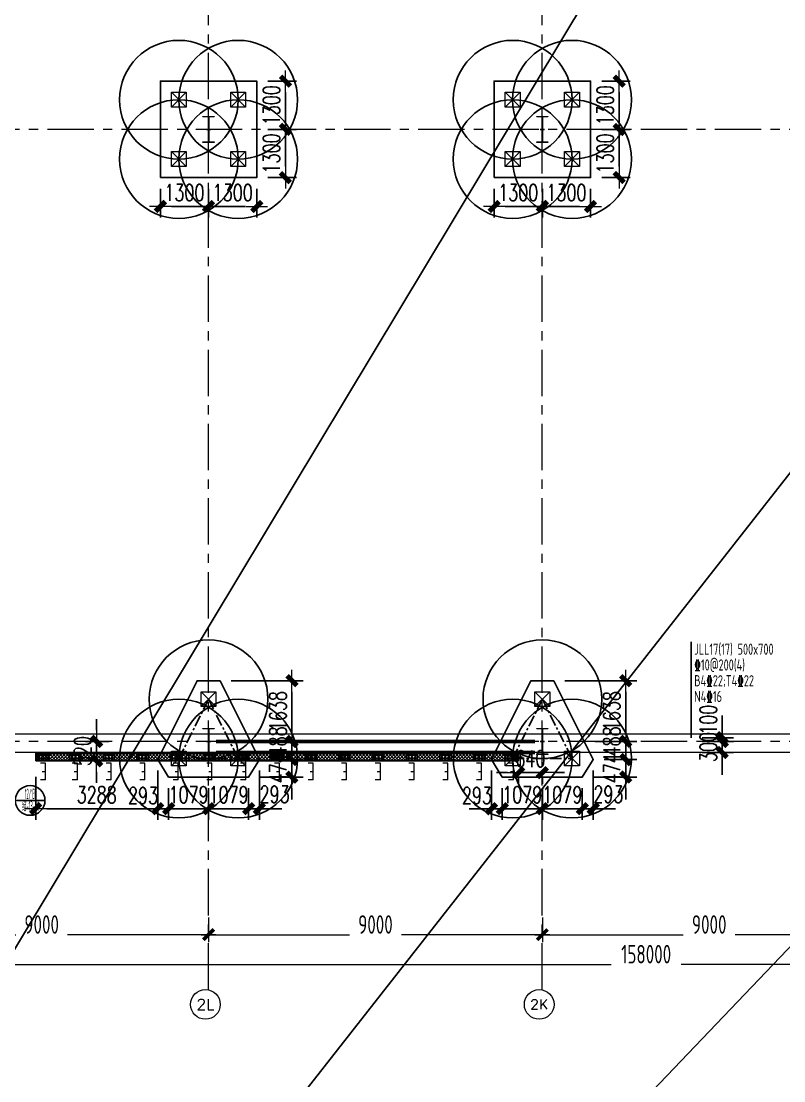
# Model space of a CAD drawing. Extents: x -1201378 to 2367219, y -619313 to 244905.
# Drawn here: x -178811 to -158247, y -73247 to -44682 of the extents above; entities that cross this region are included whole.
import ezdxf
from ezdxf.enums import TextEntityAlignment as Align

# ---------------------------------------------------------------- set-up
doc = ezdxf.new("R2010")
doc.units = 0
doc.header["$LTSCALE"] = 1000
doc.linetypes.add('CENTER', pattern=[2, 1.25, -0.25, 0.25, -0.25])
doc.layers.get('0').update_dxf_attribs({"linetype": 'CONTINUOUS'})
doc.layers.get('Defpoints').update_dxf_attribs({"linetype": 'CONTINUOUS'})
for name, color, linetype in [('2钢材断面', 2, 'CONTINUOUS'), ('30预埋件', 30, 'CONTINUOUS'), ('40钢材投影', 40, 'CONTINUOUS'), ('ALT_CEN-0-30', 1, 'CENTER'), ('S-DOTE1', 140, 'CENTER'), ('S-HATCH1-W', 252, 'CONTINUOUS'), ('S-SKL-H', 151, 'CONTINUOUS'), ('S-SS', 111, 'CONTINUOUS'), ('S-XXX', 241, 'CONTINUOUS'), ('结构轮廓线', 1, 'CONTINUOUS')]:
    doc.layers.add(name, color=color, linetype=linetype)
for name, color, linetype, lineweight in [('S-axis', 111, 'CONTINUOUS', 0), ('S-bkl', 4, 'CONTINUOUS', 0), ('S-col', 2, 'CONTINUOUS', 0), ('S-dim', 81, 'CONTINUOUS', 0), ('S-dote', 5, 'CENTER', 0), ('S-zhuang', 1, 'CONTINUOUS', 0), ('柱间支撑', 6, 'CENTER', 0)]:
    doc.layers.add(name, color=color, linetype=linetype, lineweight=lineweight)
doc.styles.add('_TCH_AXIS', font='COMPLEX', dxfattribs={"bigfont": 'GBCBIG'})
doc.styles.add('DHTEXT-1', font='romans.shx', dxfattribs={"width": 0.7, "bigfont": 'chinese.shx'})
doc.styles.add('HZS', font='hzs.shx', dxfattribs={"width": 0.7, "bigfont": 'hztxt.shx'})
doc.styles.add('SS1', font='tj-romans1.shx', dxfattribs={"width": 0.7, "bigfont": 'tj-hztxt1.shx'})
doc.styles.add('TSSD_Dimension', font='tssdeng.shx', dxfattribs={"width": 0.7, "bigfont": 'hztxt.shx'})
doc.styles.add('样式 1', font='yjkeng.shx', dxfattribs={"width": 0.7, "height": 300, "bigfont": 'yjkchn.shx'})
doc.dimstyles.new('S-150-ARCHI', dxfattribs={"dimscale": 150, "dimtxt": 3, "dimasz": 2, "dimexe": 2, "dimexo": 2, "dimgap": 1, "dimtad": 1, "dimdec": 0, "dimzin": 0, "dimdsep": 46, "dimtxsty": 'SS1', "dimblk1": 'TT', "dimblk2": 'TT', "dimsah": 1, "dimcen": 1, "dimclrd": 256, "dimclre": 256, "dimclrt": 256, "dimadec": 0, "dimazin": 0, "dimtfac": 1, "dimtdec": 0, "dimtix": 1, "dimtmove": 2, "dimatfit": 0, "dimldrblk": 'TT', "dimfxl": 2, "dimtolj": 1, "dimtzin": 0, "dimarcsym": 0})
doc.dimstyles.new('TSSD_200_200', dxfattribs={"dimtxt": 500, "dimasz": 200, "dimexe": 200, "dimexo": 500, "dimgap": 200, "dimtad": 1, "dimdec": 0, "dimzin": 0, "dimdsep": 46, "dimtxsty": 'TSSD_Dimension', "dimblk": 'ARCHTICK', "dimcen": 0, "dimdle": 200, "dimclrt": 7, "dimadec": 0, "dimazin": 0, "dimtfac": 1, "dimtdec": 0, "dimtix": 1, "dimtmove": 2, "dimatfit": 3, "dimfxl": 1, "dimtolj": 1, "dimtzin": 0, "dimarcsym": 0})

# ---------------------------------------------------------------- blocks, each defined once
blk = doc.blocks.new('_ArchTick')
at = {"color": 0, "linetype": 'ByBlock', "const_width": 0.5}
blk.add_lwpolyline([(-0.71, -0.71), (0.71, 0.71)], dxfattribs=at)
blk = doc.blocks.new('*D73')
at = {"layer": 'Defpoints', "color": 0, "transparency": 16777216}
for p in [(-182758, -268348), (-173758, -268348), (-173758, -269308)]:
    blk.add_point(p, dxfattribs=at)
at = {"layer": 'S-axis', "color": 0, "lineweight": -2, "transparency": 16777216}
for p, q in [((-182758, -268848), (-182758, -269508)), ((-173758, -268848), (-173758, -269508)), ((-182958, -269308), (-178957, -269308)), ((-173558, -269308), (-177560, -269308))]:
    blk.add_line(p, q, dxfattribs=at)
at = {"layer": 'S-axis', "color": 0, "lineweight": -2, "transparency": 16777216, "xscale": 200, "yscale": 200, "zscale": 200, "rotation": 180}
blk.add_blockref('_ArchTick', (-182758, -269308), dxfattribs=at)
at = {"layer": 'S-axis', "color": 0, "lineweight": -2, "transparency": 16777216, "xscale": 200, "yscale": 200, "zscale": 200}
blk.add_blockref('_ArchTick', (-173758, -269308), dxfattribs=at)
at = {"layer": 'S-axis', "color": 7, "transparency": 16777216, "insert": (-178258, -269033), "char_height": 500, "attachment_point": 5, "style": 'TSSD_Dimension'}
blk.add_mtext('\\A1;9000', dxfattribs=at)
blk = doc.blocks.new('*D74')
at = {"layer": 'Defpoints', "color": 0, "transparency": 16777216}
for p in [(-173758, -268348), (-164758, -268348), (-164758, -269308)]:
    blk.add_point(p, dxfattribs=at)
at = {"layer": 'S-axis', "color": 0, "lineweight": -2, "transparency": 16777216}
for p, q in [((-173758, -268848), (-173758, -269508)), ((-164758, -268848), (-164758, -269508)), ((-173958, -269308), (-169957, -269308)), ((-164558, -269308), (-168560, -269308))]:
    blk.add_line(p, q, dxfattribs=at)
at = {"layer": 'S-axis', "color": 0, "lineweight": -2, "transparency": 16777216, "xscale": 200, "yscale": 200, "zscale": 200, "rotation": 180}
blk.add_blockref('_ArchTick', (-173758, -269308), dxfattribs=at)
at = {"layer": 'S-axis', "color": 0, "lineweight": -2, "transparency": 16777216, "xscale": 200, "yscale": 200, "zscale": 200}
blk.add_blockref('_ArchTick', (-164758, -269308), dxfattribs=at)
at = {"layer": 'S-axis', "color": 7, "transparency": 16777216, "insert": (-169258, -269033), "char_height": 500, "attachment_point": 5, "style": 'TSSD_Dimension'}
blk.add_mtext('\\A1;9000', dxfattribs=at)
blk = doc.blocks.new('*D75')
at = {"layer": 'Defpoints', "color": 0, "transparency": 16777216}
for p in [(-164758, -268348), (-155758, -268348), (-155758, -269308)]:
    blk.add_point(p, dxfattribs=at)
at = {"layer": 'S-axis', "color": 0, "lineweight": -2, "transparency": 16777216}
for p, q in [((-164758, -268848), (-164758, -269508)), ((-155758, -268848), (-155758, -269508)), ((-164958, -269308), (-160957, -269308)), ((-155558, -269308), (-159560, -269308))]:
    blk.add_line(p, q, dxfattribs=at)
at = {"layer": 'S-axis', "color": 0, "lineweight": -2, "transparency": 16777216, "xscale": 200, "yscale": 200, "zscale": 200, "rotation": 180}
blk.add_blockref('_ArchTick', (-164758, -269308), dxfattribs=at)
at = {"layer": 'S-axis', "color": 0, "lineweight": -2, "transparency": 16777216, "xscale": 200, "yscale": 200, "zscale": 200}
blk.add_blockref('_ArchTick', (-155758, -269308), dxfattribs=at)
at = {"layer": 'S-axis', "color": 7, "transparency": 16777216, "insert": (-160258, -269033), "char_height": 500, "attachment_point": 5, "style": 'TSSD_Dimension'}
blk.add_mtext('\\A1;9000', dxfattribs=at)
blk = doc.blocks.new('*D92')
at = {"layer": 'Defpoints', "color": 0, "transparency": 16777216}
for p in [(-240958, -268448), (-82958, -268448), (-82958, -270108)]:
    blk.add_point(p, dxfattribs=at)
at = {"layer": 'S-axis', "color": 0, "lineweight": -2, "transparency": 16777216}
for p, q in [((-240958, -268948), (-240958, -270308)), ((-82958, -268948), (-82958, -270308)), ((-241158, -270108), (-162899, -270108)), ((-82758, -270108), (-161018, -270108))]:
    blk.add_line(p, q, dxfattribs=at)
at = {"layer": 'S-axis', "color": 0, "lineweight": -2, "transparency": 16777216, "xscale": 200, "yscale": 200, "zscale": 200, "rotation": 180}
blk.add_blockref('_ArchTick', (-240958, -270108), dxfattribs=at)
at = {"layer": 'S-axis', "color": 0, "lineweight": -2, "transparency": 16777216, "xscale": 200, "yscale": 200, "zscale": 200}
blk.add_blockref('_ArchTick', (-82958, -270108), dxfattribs=at)
at = {"layer": 'S-axis', "color": 7, "transparency": 16777216, "insert": (-161958, -269833), "char_height": 500, "attachment_point": 5, "style": 'TSSD_Dimension'}
blk.add_mtext('\\A1;158000', dxfattribs=at)
blk = doc.blocks.new('nt66')
at = {"layer": 'S-col'}
blk.add_lwpolyline([(-195790, 766820), (-195490, 766820), (-195490, 766808), (-195636, 766808), (-195636, 766132), (-195490, 766132), (-195490, 766120), (-195790, 766120), (-195790, 766132), (-195644, 766132), (-195644, 766808), (-195790, 766808)], close=True, dxfattribs=at)
blk = doc.blocks.new('33333')
for p in [(-23214, -109900), (-14214, -109900), (-23214, -126400), (-14214, -126400)]:
    blk.add_blockref('nt66', p)
blk = doc.blocks.new('S-ZHUANG-400')
at = {"layer": 'S-zhuang'}
for p, q in [((200, -200), (-200, 200)), ((-200, -200), (200, 200))]:
    blk.add_line(p, q, dxfattribs=at)
blk.add_lwpolyline([(-200, 200), (200, 200), (200, -200), (-200, -200)], close=True, dxfattribs=at)
blk = doc.blocks.new('CT4')
at = {"layer": 'Defpoints'}
for centre in [(-100831, -168442), (-99231, -168442), (-100831, -170042), (-99231, -170042)]:
    blk.add_circle(centre, 1600, dxfattribs=at)
at = {"layer": 'S-DOTE1', "ltscale": 0.25}
for p, q in [((-99971, -169242), (-100091, -169242)), ((-100031, -169182), (-100031, -169302))]:
    blk.add_line(p, q, dxfattribs=at)
at = {"layer": 'S-HATCH1-W'}
blk.add_lwpolyline([(-101331, -170542), (-101331, -167942), (-98731, -167942), (-98731, -170542)], close=True, dxfattribs=at)
at = {"layer": 'S-zhuang', "rotation": 90.00000000000001}
for p in [(-100831, -168442), (-99231, -168442), (-100831, -170042), (-99231, -170042)]:
    blk.add_blockref('S-ZHUANG-400', p, dxfattribs=at)
blk = doc.blocks.new('CT3')
at = {"layer": 'Defpoints'}
for centre in [(-101758, -256416), (-102558, -258016), (-100958, -258016)]:
    blk.add_circle(centre, 1600, dxfattribs=at)
at = {"layer": 'S-DOTE1', "ltscale": 0.25}
for p, q in [((-101698, -257554), (-101818, -257554)), ((-101758, -257494), (-101758, -257614))]:
    blk.add_line(p, q, dxfattribs=at)
at = {"layer": 'S-DOTE1', "linetype": 'CENTER', "ltscale": 0.25}
blk.add_lwpolyline([(-100958, -258016), (-101758, -256416), (-102558, -258016)], close=True, dxfattribs=at)
at = {"layer": 'S-HATCH1-W'}
blk.add_lwpolyline([(-101449, -255916), (-102067, -255916), (-103130, -258042), (-102837, -258516), (-100680, -258516), (-100387, -258042)], close=True, dxfattribs=at)
at = {"layer": 'S-zhuang', "rotation": 90.00000000000001}
for p in [(-101758, -256416), (-102558, -258016), (-100958, -258016)]:
    blk.add_blockref('S-ZHUANG-400', p, dxfattribs=at)
blk = doc.blocks.new('TT')
blk.add_line((-0.969, 0), (0.969, 0))
at = {"const_width": 0.45}
blk.add_lwpolyline([(-0.442, -0.442), (0.442, 0.442)], dxfattribs=at)
blk = doc.blocks.new('*D1984')
at = {"layer": 'Defpoints', "color": 0, "transparency": 16777216}
for p in [(-175130, -64586), (-174837, -65060), (-174837, -65911)]:
    blk.add_point(p, dxfattribs=at)
at = {"layer": 'S-dim', "lineweight": -2, "transparency": 16777216}
for p, q in [((-175130, -64886), (-175130, -66211)), ((-174837, -65360), (-174837, -66211)), ((-175430, -65911), (-175730, -65911)), ((-175130, -65911), (-174837, -65911)), ((-174537, -65911), (-174237, -65911))]:
    blk.add_line(p, q, dxfattribs=at)
at = {"layer": 'S-dim', "lineweight": -2, "transparency": 16777216, "xscale": 300, "yscale": 300, "zscale": 300}
blk.add_blockref('TT', (-175130, -65911), dxfattribs=at)
at = {"layer": 'S-dim', "lineweight": -2, "transparency": 16777216, "xscale": 300, "yscale": 300, "zscale": 300, "rotation": 180}
blk.add_blockref('TT', (-174837, -65911), dxfattribs=at)
at = {"layer": 'S-dim', "transparency": 16777216, "insert": (-175522, -65558), "char_height": 450, "attachment_point": 5, "style": 'SS1'}
blk.add_mtext('\\A1;293', dxfattribs=at)
blk = doc.blocks.new('*D1985')
at = {"layer": 'Defpoints', "color": 0, "transparency": 16777216}
for p in [(-174837, -65060), (-173758, -65060), (-173758, -65911)]:
    blk.add_point(p, dxfattribs=at)
at = {"layer": 'S-dim', "lineweight": -2, "transparency": 16777216}
for p, q in [((-174837, -65360), (-174837, -66211)), ((-173758, -65360), (-173758, -66211)), ((-175137, -65911), (-175437, -65911)), ((-174837, -65911), (-173758, -65911)), ((-173458, -65911), (-173158, -65911))]:
    blk.add_line(p, q, dxfattribs=at)
at = {"layer": 'S-dim', "lineweight": -2, "transparency": 16777216, "xscale": 300, "yscale": 300, "zscale": 300}
blk.add_blockref('TT', (-174837, -65911), dxfattribs=at)
at = {"layer": 'S-dim', "lineweight": -2, "transparency": 16777216, "xscale": 300, "yscale": 300, "zscale": 300, "rotation": 180}
blk.add_blockref('TT', (-173758, -65911), dxfattribs=at)
at = {"layer": 'S-dim', "transparency": 16777216, "insert": (-174298, -65536), "char_height": 450, "attachment_point": 5, "style": 'SS1'}
blk.add_mtext('\\A1;1079', dxfattribs=at)
blk = doc.blocks.new('*D1986')
at = {"layer": 'Defpoints', "color": 0, "transparency": 16777216}
for p in [(-173758, -65060), (-172680, -65060), (-172680, -65911)]:
    blk.add_point(p, dxfattribs=at)
at = {"layer": 'S-dim', "lineweight": -2, "transparency": 16777216}
for p, q in [((-173758, -65360), (-173758, -66211)), ((-172680, -65360), (-172680, -66211)), ((-174058, -65911), (-174358, -65911)), ((-173758, -65911), (-172680, -65911)), ((-172380, -65911), (-172080, -65911))]:
    blk.add_line(p, q, dxfattribs=at)
at = {"layer": 'S-dim', "lineweight": -2, "transparency": 16777216, "xscale": 300, "yscale": 300, "zscale": 300}
blk.add_blockref('TT', (-173758, -65911), dxfattribs=at)
at = {"layer": 'S-dim', "lineweight": -2, "transparency": 16777216, "xscale": 300, "yscale": 300, "zscale": 300, "rotation": 180}
blk.add_blockref('TT', (-172680, -65911), dxfattribs=at)
at = {"layer": 'S-dim', "transparency": 16777216, "insert": (-173219, -65536), "char_height": 450, "attachment_point": 5, "style": 'SS1'}
blk.add_mtext('\\A1;1079', dxfattribs=at)
blk = doc.blocks.new('*D1987')
at = {"layer": 'Defpoints', "color": 0, "transparency": 16777216}
for p in [(-172387, -64586), (-172680, -65060), (-172387, -65911)]:
    blk.add_point(p, dxfattribs=at)
at = {"layer": 'S-dim', "lineweight": -2, "transparency": 16777216}
for p, q in [((-172387, -64886), (-172387, -66211)), ((-172680, -65360), (-172680, -66211)), ((-172980, -65911), (-173280, -65911)), ((-172680, -65911), (-172387, -65911)), ((-172087, -65911), (-171787, -65911))]:
    blk.add_line(p, q, dxfattribs=at)
at = {"layer": 'S-dim', "lineweight": -2, "transparency": 16777216, "xscale": 300, "yscale": 300, "zscale": 300}
blk.add_blockref('TT', (-172680, -65911), dxfattribs=at)
at = {"layer": 'S-dim', "lineweight": -2, "transparency": 16777216, "xscale": 300, "yscale": 300, "zscale": 300, "rotation": 180}
blk.add_blockref('TT', (-172387, -65911), dxfattribs=at)
at = {"layer": 'S-dim', "transparency": 16777216, "insert": (-171976, -65524), "char_height": 450, "attachment_point": 5, "style": 'SS1'}
blk.add_mtext('\\A1;293', dxfattribs=at)
blk = doc.blocks.new('*D1988')
at = {"layer": 'Defpoints', "color": 0, "transparency": 16777216}
for p in [(-172387, -64586), (-171511, -64586), (-172680, -65060)]:
    blk.add_point(p, dxfattribs=at)
at = {"layer": 'S-dim', "lineweight": -2, "transparency": 16777216}
for p, q in [((-171511, -64286), (-171511, -63986)), ((-172087, -64586), (-171211, -64586)), ((-171511, -65060), (-171511, -64586)), ((-172380, -65060), (-171211, -65060)), ((-171511, -65360), (-171511, -65660))]:
    blk.add_line(p, q, dxfattribs=at)
at = {"layer": 'S-dim', "lineweight": -2, "transparency": 16777216, "xscale": 300, "yscale": 300, "zscale": 300}
for p, rotation in [((-171511, -64586), 270), ((-171511, -65060), 90)]:
    blk.add_blockref('TT', p, dxfattribs=dict(at, rotation=rotation))
at = {"layer": 'S-dim', "transparency": 16777216, "insert": (-171886, -64823), "char_height": 450, "attachment_point": 5, "rotation": 90, "style": 'SS1'}
blk.add_mtext('\\A1;474', dxfattribs=at)
blk = doc.blocks.new('*D1989')
at = {"layer": 'Defpoints', "color": 0, "transparency": 16777216}
for p in [(-172630, -64098), (-171511, -64098), (-172387, -64586)]:
    blk.add_point(p, dxfattribs=at)
at = {"layer": 'S-dim', "lineweight": -2, "transparency": 16777216}
for p, q in [((-171511, -63798), (-171511, -63498)), ((-172330, -64098), (-171211, -64098)), ((-171511, -64586), (-171511, -64098)), ((-172087, -64586), (-171211, -64586)), ((-171511, -64886), (-171511, -65186))]:
    blk.add_line(p, q, dxfattribs=at)
at = {"layer": 'S-dim', "lineweight": -2, "transparency": 16777216, "xscale": 300, "yscale": 300, "zscale": 300}
for p, rotation in [((-171511, -64098), 270), ((-171511, -64586), 90)]:
    blk.add_blockref('TT', p, dxfattribs=dict(at, rotation=rotation))
at = {"layer": 'S-dim', "transparency": 16777216, "insert": (-171886, -64098), "char_height": 450, "attachment_point": 5, "rotation": 90, "style": 'SS1'}
blk.add_mtext('\\A1;488', dxfattribs=at)
blk = doc.blocks.new('*D1990')
at = {"layer": 'Defpoints', "color": 0, "transparency": 16777216}
for p in [(-173449, -62460), (-171511, -62460), (-172630, -64098)]:
    blk.add_point(p, dxfattribs=at)
at = {"layer": 'S-dim', "lineweight": -2, "transparency": 16777216}
for p, q in [((-173149, -62460), (-171211, -62460)), ((-171511, -63798), (-171511, -62760)), ((-172330, -64098), (-171211, -64098))]:
    blk.add_line(p, q, dxfattribs=at)
at = {"layer": 'S-dim', "lineweight": -2, "transparency": 16777216, "xscale": 300, "yscale": 300, "zscale": 300}
for p, rotation in [((-171511, -62460), 90), ((-171511, -64098), 270)]:
    blk.add_blockref('TT', p, dxfattribs=dict(at, rotation=rotation))
at = {"layer": 'S-dim', "transparency": 16777216, "insert": (-171886, -63279), "char_height": 450, "attachment_point": 5, "rotation": 90, "style": 'SS1'}
blk.add_mtext('\\A1;1638', dxfattribs=at)
blk = doc.blocks.new('*D1991')
at = {"layer": 'Defpoints', "color": 0, "transparency": 16777216}
for p in [(-166130, -64586), (-165837, -65060), (-165837, -65911)]:
    blk.add_point(p, dxfattribs=at)
at = {"layer": 'S-dim', "lineweight": -2, "transparency": 16777216}
for p, q in [((-166130, -64886), (-166130, -66211)), ((-165837, -65360), (-165837, -66211)), ((-166430, -65911), (-166730, -65911)), ((-166130, -65911), (-165837, -65911)), ((-165537, -65911), (-165237, -65911))]:
    blk.add_line(p, q, dxfattribs=at)
at = {"layer": 'S-dim', "lineweight": -2, "transparency": 16777216, "xscale": 300, "yscale": 300, "zscale": 300}
blk.add_blockref('TT', (-166130, -65911), dxfattribs=at)
at = {"layer": 'S-dim', "lineweight": -2, "transparency": 16777216, "xscale": 300, "yscale": 300, "zscale": 300, "rotation": 180}
blk.add_blockref('TT', (-165837, -65911), dxfattribs=at)
at = {"layer": 'S-dim', "transparency": 16777216, "insert": (-166522, -65558), "char_height": 450, "attachment_point": 5, "style": 'SS1'}
blk.add_mtext('\\A1;293', dxfattribs=at)
blk = doc.blocks.new('*D1992')
at = {"layer": 'Defpoints', "color": 0, "transparency": 16777216}
for p in [(-165837, -65060), (-164758, -65060), (-164758, -65911)]:
    blk.add_point(p, dxfattribs=at)
at = {"layer": 'S-dim', "lineweight": -2, "transparency": 16777216}
for p, q in [((-165837, -65360), (-165837, -66211)), ((-164758, -65360), (-164758, -66211)), ((-166137, -65911), (-166437, -65911)), ((-165837, -65911), (-164758, -65911)), ((-164458, -65911), (-164158, -65911))]:
    blk.add_line(p, q, dxfattribs=at)
at = {"layer": 'S-dim', "lineweight": -2, "transparency": 16777216, "xscale": 300, "yscale": 300, "zscale": 300}
blk.add_blockref('TT', (-165837, -65911), dxfattribs=at)
at = {"layer": 'S-dim', "lineweight": -2, "transparency": 16777216, "xscale": 300, "yscale": 300, "zscale": 300, "rotation": 180}
blk.add_blockref('TT', (-164758, -65911), dxfattribs=at)
at = {"layer": 'S-dim', "transparency": 16777216, "insert": (-165298, -65536), "char_height": 450, "attachment_point": 5, "style": 'SS1'}
blk.add_mtext('\\A1;1079', dxfattribs=at)
blk = doc.blocks.new('*D1993')
at = {"layer": 'Defpoints', "color": 0, "transparency": 16777216}
for p in [(-164758, -65060), (-163680, -65060), (-163680, -65911)]:
    blk.add_point(p, dxfattribs=at)
at = {"layer": 'S-dim', "lineweight": -2, "transparency": 16777216}
for p, q in [((-164758, -65360), (-164758, -66211)), ((-163680, -65360), (-163680, -66211)), ((-165058, -65911), (-165358, -65911)), ((-164758, -65911), (-163680, -65911)), ((-163380, -65911), (-163080, -65911))]:
    blk.add_line(p, q, dxfattribs=at)
at = {"layer": 'S-dim', "lineweight": -2, "transparency": 16777216, "xscale": 300, "yscale": 300, "zscale": 300}
blk.add_blockref('TT', (-164758, -65911), dxfattribs=at)
at = {"layer": 'S-dim', "lineweight": -2, "transparency": 16777216, "xscale": 300, "yscale": 300, "zscale": 300, "rotation": 180}
blk.add_blockref('TT', (-163680, -65911), dxfattribs=at)
at = {"layer": 'S-dim', "transparency": 16777216, "insert": (-164219, -65536), "char_height": 450, "attachment_point": 5, "style": 'SS1'}
blk.add_mtext('\\A1;1079', dxfattribs=at)
blk = doc.blocks.new('*D1994')
at = {"layer": 'Defpoints', "color": 0, "transparency": 16777216}
for p in [(-163387, -64586), (-163680, -65060), (-163387, -65911)]:
    blk.add_point(p, dxfattribs=at)
at = {"layer": 'S-dim', "lineweight": -2, "transparency": 16777216}
for p, q in [((-163387, -64886), (-163387, -66211)), ((-163680, -65360), (-163680, -66211)), ((-163980, -65911), (-164280, -65911)), ((-163680, -65911), (-163387, -65911)), ((-163087, -65911), (-162787, -65911))]:
    blk.add_line(p, q, dxfattribs=at)
at = {"layer": 'S-dim', "lineweight": -2, "transparency": 16777216, "xscale": 300, "yscale": 300, "zscale": 300}
blk.add_blockref('TT', (-163680, -65911), dxfattribs=at)
at = {"layer": 'S-dim', "lineweight": -2, "transparency": 16777216, "xscale": 300, "yscale": 300, "zscale": 300, "rotation": 180}
blk.add_blockref('TT', (-163387, -65911), dxfattribs=at)
at = {"layer": 'S-dim', "transparency": 16777216, "insert": (-162976, -65524), "char_height": 450, "attachment_point": 5, "style": 'SS1'}
blk.add_mtext('\\A1;293', dxfattribs=at)
blk = doc.blocks.new('*D1995')
at = {"layer": 'Defpoints', "color": 0, "transparency": 16777216}
for p in [(-163387, -64586), (-162511, -64586), (-163680, -65060)]:
    blk.add_point(p, dxfattribs=at)
at = {"layer": 'S-dim', "lineweight": -2, "transparency": 16777216}
for p, q in [((-162511, -64286), (-162511, -63986)), ((-163087, -64586), (-162211, -64586)), ((-162511, -65060), (-162511, -64586)), ((-163380, -65060), (-162211, -65060)), ((-162511, -65360), (-162511, -65660))]:
    blk.add_line(p, q, dxfattribs=at)
at = {"layer": 'S-dim', "lineweight": -2, "transparency": 16777216, "xscale": 300, "yscale": 300, "zscale": 300}
for p, rotation in [((-162511, -64586), 270), ((-162511, -65060), 90)]:
    blk.add_blockref('TT', p, dxfattribs=dict(at, rotation=rotation))
at = {"layer": 'S-dim', "transparency": 16777216, "insert": (-162886, -64823), "char_height": 450, "attachment_point": 5, "rotation": 90, "style": 'SS1'}
blk.add_mtext('\\A1;474', dxfattribs=at)
blk = doc.blocks.new('*D1996')
at = {"layer": 'Defpoints', "color": 0, "transparency": 16777216}
for p in [(-163630, -64098), (-162511, -64098), (-163387, -64586)]:
    blk.add_point(p, dxfattribs=at)
at = {"layer": 'S-dim', "lineweight": -2, "transparency": 16777216}
for p, q in [((-162511, -63798), (-162511, -63498)), ((-163330, -64098), (-162211, -64098)), ((-162511, -64586), (-162511, -64098)), ((-163087, -64586), (-162211, -64586)), ((-162511, -64886), (-162511, -65186))]:
    blk.add_line(p, q, dxfattribs=at)
at = {"layer": 'S-dim', "lineweight": -2, "transparency": 16777216, "xscale": 300, "yscale": 300, "zscale": 300}
for p, rotation in [((-162511, -64098), 270), ((-162511, -64586), 90)]:
    blk.add_blockref('TT', p, dxfattribs=dict(at, rotation=rotation))
at = {"layer": 'S-dim', "transparency": 16777216, "insert": (-162886, -64098), "char_height": 450, "attachment_point": 5, "rotation": 90, "style": 'SS1'}
blk.add_mtext('\\A1;488', dxfattribs=at)
blk = doc.blocks.new('*D1997')
at = {"layer": 'Defpoints', "color": 0, "transparency": 16777216}
for p in [(-164449, -62460), (-162511, -62460), (-163630, -64098)]:
    blk.add_point(p, dxfattribs=at)
at = {"layer": 'S-dim', "lineweight": -2, "transparency": 16777216}
for p, q in [((-164149, -62460), (-162211, -62460)), ((-162511, -63798), (-162511, -62760)), ((-163330, -64098), (-162211, -64098))]:
    blk.add_line(p, q, dxfattribs=at)
at = {"layer": 'S-dim', "lineweight": -2, "transparency": 16777216, "xscale": 300, "yscale": 300, "zscale": 300}
for p, rotation in [((-162511, -62460), 90), ((-162511, -64098), 270)]:
    blk.add_blockref('TT', p, dxfattribs=dict(at, rotation=rotation))
at = {"layer": 'S-dim', "transparency": 16777216, "insert": (-162886, -63279), "char_height": 450, "attachment_point": 5, "rotation": 90, "style": 'SS1'}
blk.add_mtext('\\A1;1638', dxfattribs=at)
blk = doc.blocks.new('*D2201')
at = {"layer": 'Defpoints', "color": 0, "transparency": 16777216}
for p in [(-175058, -48898), (-173758, -48898), (-173758, -49677)]:
    blk.add_point(p, dxfattribs=at)
at = {"layer": 'S-dim', "lineweight": -2, "transparency": 16777216}
for p, q in [((-175058, -49198), (-175058, -49977)), ((-173758, -49198), (-173758, -49977)), ((-174758, -49677), (-174058, -49677))]:
    blk.add_line(p, q, dxfattribs=at)
at = {"layer": 'S-dim', "lineweight": -2, "transparency": 16777216, "xscale": 300, "yscale": 300, "zscale": 300, "rotation": 180}
blk.add_blockref('TT', (-175058, -49677), dxfattribs=at)
at = {"layer": 'S-dim', "lineweight": -2, "transparency": 16777216, "xscale": 300, "yscale": 300, "zscale": 300}
blk.add_blockref('TT', (-173758, -49677), dxfattribs=at)
at = {"layer": 'S-dim', "transparency": 16777216, "insert": (-174408, -49302), "char_height": 450, "attachment_point": 5, "style": 'SS1'}
blk.add_mtext('\\A1;1300', dxfattribs=at)
blk = doc.blocks.new('*D2202')
at = {"layer": 'Defpoints', "color": 0, "transparency": 16777216}
for p in [(-173758, -48898), (-172458, -48898), (-172458, -49677)]:
    blk.add_point(p, dxfattribs=at)
at = {"layer": 'S-dim', "lineweight": -2, "transparency": 16777216}
for p, q in [((-173758, -49198), (-173758, -49977)), ((-172458, -49198), (-172458, -49977)), ((-173458, -49677), (-172758, -49677))]:
    blk.add_line(p, q, dxfattribs=at)
at = {"layer": 'S-dim', "lineweight": -2, "transparency": 16777216, "xscale": 300, "yscale": 300, "zscale": 300, "rotation": 180}
blk.add_blockref('TT', (-173758, -49677), dxfattribs=at)
at = {"layer": 'S-dim', "lineweight": -2, "transparency": 16777216, "xscale": 300, "yscale": 300, "zscale": 300}
blk.add_blockref('TT', (-172458, -49677), dxfattribs=at)
at = {"layer": 'S-dim', "transparency": 16777216, "insert": (-173108, -49302), "char_height": 450, "attachment_point": 5, "style": 'SS1'}
blk.add_mtext('\\A1;1300', dxfattribs=at)
blk = doc.blocks.new('*D2203')
at = {"layer": 'Defpoints', "color": 0, "transparency": 16777216}
for p in [(-172458, -47598), (-171687, -47598), (-172458, -48898)]:
    blk.add_point(p, dxfattribs=at)
at = {"layer": 'S-dim', "lineweight": -2, "transparency": 16777216}
for p, q in [((-172158, -47598), (-171387, -47598)), ((-171687, -48598), (-171687, -47898)), ((-172158, -48898), (-171387, -48898))]:
    blk.add_line(p, q, dxfattribs=at)
at = {"layer": 'S-dim', "lineweight": -2, "transparency": 16777216, "xscale": 300, "yscale": 300, "zscale": 300}
for p, rotation in [((-171687, -47598), 90), ((-171687, -48898), 270)]:
    blk.add_blockref('TT', p, dxfattribs=dict(at, rotation=rotation))
at = {"layer": 'S-dim', "transparency": 16777216, "insert": (-172062, -48248), "char_height": 450, "attachment_point": 5, "rotation": 90, "style": 'SS1'}
blk.add_mtext('\\A1;1300', dxfattribs=at)
blk = doc.blocks.new('*D2204')
at = {"layer": 'Defpoints', "color": 0, "transparency": 16777216}
for p in [(-172458, -46298), (-171687, -46298), (-172458, -47598)]:
    blk.add_point(p, dxfattribs=at)
at = {"layer": 'S-dim', "lineweight": -2, "transparency": 16777216}
for p, q in [((-172158, -46298), (-171387, -46298)), ((-171687, -47298), (-171687, -46598)), ((-172158, -47598), (-171387, -47598))]:
    blk.add_line(p, q, dxfattribs=at)
at = {"layer": 'S-dim', "lineweight": -2, "transparency": 16777216, "xscale": 300, "yscale": 300, "zscale": 300}
for p, rotation in [((-171687, -46298), 90), ((-171687, -47598), 270)]:
    blk.add_blockref('TT', p, dxfattribs=dict(at, rotation=rotation))
at = {"layer": 'S-dim', "transparency": 16777216, "insert": (-172062, -46948), "char_height": 450, "attachment_point": 5, "rotation": 90, "style": 'SS1'}
blk.add_mtext('\\A1;1300', dxfattribs=at)
blk = doc.blocks.new('*D2205')
at = {"layer": 'Defpoints', "color": 0, "transparency": 16777216}
for p in [(-166058, -48898), (-164758, -48898), (-164758, -49677)]:
    blk.add_point(p, dxfattribs=at)
at = {"layer": 'S-dim', "lineweight": -2, "transparency": 16777216}
for p, q in [((-166058, -49198), (-166058, -49977)), ((-164758, -49198), (-164758, -49977)), ((-165758, -49677), (-165058, -49677))]:
    blk.add_line(p, q, dxfattribs=at)
at = {"layer": 'S-dim', "lineweight": -2, "transparency": 16777216, "xscale": 300, "yscale": 300, "zscale": 300, "rotation": 180}
blk.add_blockref('TT', (-166058, -49677), dxfattribs=at)
at = {"layer": 'S-dim', "lineweight": -2, "transparency": 16777216, "xscale": 300, "yscale": 300, "zscale": 300}
blk.add_blockref('TT', (-164758, -49677), dxfattribs=at)
at = {"layer": 'S-dim', "transparency": 16777216, "insert": (-165408, -49302), "char_height": 450, "attachment_point": 5, "style": 'SS1'}
blk.add_mtext('\\A1;1300', dxfattribs=at)
blk = doc.blocks.new('*D2206')
at = {"layer": 'Defpoints', "color": 0, "transparency": 16777216}
for p in [(-164758, -48898), (-163458, -48898), (-163458, -49677)]:
    blk.add_point(p, dxfattribs=at)
at = {"layer": 'S-dim', "lineweight": -2, "transparency": 16777216}
for p, q in [((-164758, -49198), (-164758, -49977)), ((-163458, -49198), (-163458, -49977)), ((-164458, -49677), (-163758, -49677))]:
    blk.add_line(p, q, dxfattribs=at)
at = {"layer": 'S-dim', "lineweight": -2, "transparency": 16777216, "xscale": 300, "yscale": 300, "zscale": 300, "rotation": 180}
blk.add_blockref('TT', (-164758, -49677), dxfattribs=at)
at = {"layer": 'S-dim', "lineweight": -2, "transparency": 16777216, "xscale": 300, "yscale": 300, "zscale": 300}
blk.add_blockref('TT', (-163458, -49677), dxfattribs=at)
at = {"layer": 'S-dim', "transparency": 16777216, "insert": (-164108, -49302), "char_height": 450, "attachment_point": 5, "style": 'SS1'}
blk.add_mtext('\\A1;1300', dxfattribs=at)
blk = doc.blocks.new('*D2207')
at = {"layer": 'Defpoints', "color": 0, "transparency": 16777216}
for p in [(-163458, -47598), (-162687, -47598), (-163458, -48898)]:
    blk.add_point(p, dxfattribs=at)
at = {"layer": 'S-dim', "lineweight": -2, "transparency": 16777216}
for p, q in [((-163158, -47598), (-162387, -47598)), ((-162687, -48598), (-162687, -47898)), ((-163158, -48898), (-162387, -48898))]:
    blk.add_line(p, q, dxfattribs=at)
at = {"layer": 'S-dim', "lineweight": -2, "transparency": 16777216, "xscale": 300, "yscale": 300, "zscale": 300}
for p, rotation in [((-162687, -47598), 90), ((-162687, -48898), 270)]:
    blk.add_blockref('TT', p, dxfattribs=dict(at, rotation=rotation))
at = {"layer": 'S-dim', "transparency": 16777216, "insert": (-163062, -48248), "char_height": 450, "attachment_point": 5, "rotation": 90, "style": 'SS1'}
blk.add_mtext('\\A1;1300', dxfattribs=at)
blk = doc.blocks.new('*D2208')
at = {"layer": 'Defpoints', "color": 0, "transparency": 16777216}
for p in [(-163458, -46298), (-162687, -46298), (-163458, -47598)]:
    blk.add_point(p, dxfattribs=at)
at = {"layer": 'S-dim', "lineweight": -2, "transparency": 16777216}
for p, q in [((-163158, -46298), (-162387, -46298)), ((-162687, -47298), (-162687, -46598)), ((-163158, -47598), (-162387, -47598))]:
    blk.add_line(p, q, dxfattribs=at)
at = {"layer": 'S-dim', "lineweight": -2, "transparency": 16777216, "xscale": 300, "yscale": 300, "zscale": 300}
for p, rotation in [((-162687, -46298), 90), ((-162687, -47598), 270)]:
    blk.add_blockref('TT', p, dxfattribs=dict(at, rotation=rotation))
at = {"layer": 'S-dim', "transparency": 16777216, "insert": (-163062, -46948), "char_height": 450, "attachment_point": 5, "rotation": 90, "style": 'SS1'}
blk.add_mtext('\\A1;1300', dxfattribs=at)
blk = doc.blocks.new('*D6401')
at = {"layer": 'Defpoints', "color": 0, "transparency": 16777216}
for p in [(-160749, -63998), (-160749, -64098), (-159907, -64098)]:
    blk.add_point(p, dxfattribs=at)
at = {"layer": 'S-dim', "lineweight": -2, "transparency": 16777216}
for p, q in [((-159907, -63698), (-159907, -63398)), ((-160449, -63998), (-159607, -63998)), ((-160449, -64098), (-159607, -64098)), ((-159907, -63998), (-159907, -64098)), ((-159907, -64398), (-159907, -64698))]:
    blk.add_line(p, q, dxfattribs=at)
at = {"layer": 'S-dim', "lineweight": -2, "transparency": 16777216, "xscale": 300, "yscale": 300, "zscale": 300}
for p, rotation in [((-159907, -63998), 270), ((-159907, -64098), 90)]:
    blk.add_blockref('TT', p, dxfattribs=dict(at, rotation=rotation))
at = {"layer": 'S-dim', "transparency": 16777216, "insert": (-160282, -63514), "char_height": 450, "attachment_point": 5, "rotation": 90, "style": 'SS1'}
blk.add_mtext('\\A1;100', dxfattribs=at)
blk = doc.blocks.new('*D6402')
at = {"layer": 'Defpoints', "color": 0, "transparency": 16777216}
for p in [(-160749, -64098), (-160749, -64398), (-159907, -64398)]:
    blk.add_point(p, dxfattribs=at)
at = {"layer": 'S-dim', "lineweight": -2, "transparency": 16777216}
for p, q in [((-159907, -63798), (-159907, -63498)), ((-160449, -64098), (-159607, -64098)), ((-159907, -64098), (-159907, -64398)), ((-160449, -64398), (-159607, -64398)), ((-159907, -64698), (-159907, -64998))]:
    blk.add_line(p, q, dxfattribs=at)
at = {"layer": 'S-dim', "lineweight": -2, "transparency": 16777216, "xscale": 300, "yscale": 300, "zscale": 300}
for p, rotation in [((-159907, -64098), 270), ((-159907, -64398), 90)]:
    blk.add_blockref('TT', p, dxfattribs=dict(at, rotation=rotation))
at = {"layer": 'S-dim', "transparency": 16777216, "insert": (-160282, -64248), "char_height": 450, "attachment_point": 5, "rotation": 90, "style": 'SS1'}
blk.add_mtext('\\A1;300', dxfattribs=at)
blk = doc.blocks.new('*D6527')
at = {"layer": 'Defpoints', "color": 0, "transparency": 16777216}
for p in [(-178418, -64748), (-175130, -64586), (-175130, -65911)]:
    blk.add_point(p, dxfattribs=at)
at = {"layer": 'S-dim', "lineweight": -2, "transparency": 16777216}
for p, q in [((-178418, -65048), (-178418, -66211)), ((-175130, -64886), (-175130, -66211)), ((-178118, -65911), (-175430, -65911))]:
    blk.add_line(p, q, dxfattribs=at)
at = {"layer": 'S-dim', "lineweight": -2, "transparency": 16777216, "xscale": 300, "yscale": 300, "zscale": 300, "rotation": 180}
blk.add_blockref('TT', (-178418, -65911), dxfattribs=at)
at = {"layer": 'S-dim', "lineweight": -2, "transparency": 16777216, "xscale": 300, "yscale": 300, "zscale": 300}
blk.add_blockref('TT', (-175130, -65911), dxfattribs=at)
at = {"layer": 'S-dim', "transparency": 16777216, "insert": (-176774, -65536), "char_height": 450, "attachment_point": 5, "style": 'SS1'}
blk.add_mtext('\\A1;3288', dxfattribs=at)
blk = doc.blocks.new('*D6528')
at = {"layer": 'Defpoints', "color": 0, "transparency": 16777216}
for p in [(-176778, -64098), (-176147, -64098), (-176147, -64618)]:
    blk.add_point(p, dxfattribs=at)
at = {"layer": 'S-dim', "lineweight": -2, "transparency": 16777216}
for p, q in [((-176778, -63798), (-176778, -63498)), ((-176447, -64098), (-177078, -64098)), ((-176778, -64618), (-176778, -64098)), ((-176447, -64618), (-177078, -64618)), ((-176778, -64918), (-176778, -65218))]:
    blk.add_line(p, q, dxfattribs=at)
at = {"layer": 'S-dim', "lineweight": -2, "transparency": 16777216, "xscale": 300, "yscale": 300, "zscale": 300}
for p, rotation in [((-176778, -64098), 270), ((-176778, -64618), 90)]:
    blk.add_blockref('TT', p, dxfattribs=dict(at, rotation=rotation))
at = {"layer": 'S-dim', "transparency": 16777216, "insert": (-177153, -64358), "char_height": 450, "attachment_point": 5, "rotation": 90, "style": 'SS1'}
blk.add_mtext('\\A1;520', dxfattribs=at)
blk = doc.blocks.new('*D6529')
at = {"layer": 'Defpoints', "color": 0, "transparency": 16777216}
for p in [(-165398, -64748), (-164758, -64748), (-164758, -64940)]:
    blk.add_point(p, dxfattribs=at)
at = {"layer": 'S-dim', "lineweight": -2, "transparency": 16777216}
for p, q in [((-165698, -64940), (-165998, -64940)), ((-165398, -64940), (-164758, -64940)), ((-165398, -65048), (-165398, -65240)), ((-164758, -65048), (-164758, -65240)), ((-164458, -64940), (-164158, -64940))]:
    blk.add_line(p, q, dxfattribs=at)
at = {"layer": 'S-dim', "lineweight": -2, "transparency": 16777216, "xscale": 300, "yscale": 300, "zscale": 300}
blk.add_blockref('TT', (-165398, -64940), dxfattribs=at)
at = {"layer": 'S-dim', "lineweight": -2, "transparency": 16777216, "xscale": 300, "yscale": 300, "zscale": 300, "rotation": 180}
blk.add_blockref('TT', (-164758, -64940), dxfattribs=at)
at = {"layer": 'S-dim', "transparency": 16777216, "insert": (-165078, -64565), "char_height": 450, "attachment_point": 5, "style": 'SS1'}
blk.add_mtext('\\A1;640', dxfattribs=at)
blk = doc.blocks.new('2号一层翻口')
at = {"layer": '结构轮廓线', "color": 1, "ltscale": 500}
for p, q in [((-178418, 435382), (-178418, 435602)), ((-178418, 435382), (-165398, 435382)), ((-165398, 435382), (-165398, 435602))]:
    blk.add_line(p, q, dxfattribs=at)
blk = doc.blocks.new('20250902145151')
at = {"layer": '2钢材断面'}
for p, q in [((150, 100), (-150, 100)), ((-150, 100), (-150, -100)), ((150, -100), (150, 100)), ((-150, -100), (150, -100))]:
    blk.add_line(p, q, dxfattribs=at)
at = {"layer": '40钢材投影'}
for centre, radius in [((-100, 50), 10), ((-100, 50), 5), ((0, 50), 10), ((0, 50), 5), ((100, 50), 10), ((100, 50), 5), ((-100, -50), 10), ((-100, -50), 5), ((0, -50), 10), ((0, -50), 5), ((100, -50), 10), ((100, -50), 5)]:
    blk.add_circle(centre, radius, dxfattribs=at)
at = {"layer": 'ALT_CEN-0-30', "ltscale": 20}
for p, q in [((-150, 50), (150, 50)), ((-100, 100), (-100, -100)), ((0, 100), (0, -100)), ((100, 100), (100, -100)), ((-150, -50), (150, -50))]:
    blk.add_line(p, q, dxfattribs=at)
blk = doc.blocks.new('20250912153858')
at = {"ltscale": 50}
blk.add_blockref('20250902145151', (0, 100), dxfattribs=at)
at = {"layer": '30预埋件', "style": 'DHTEXT-1', "text_generation_flag": 6, "width": 0.55}
blk.add_attdef('B', (105, -65), '', height=450, dxfattribs=at)
blk = doc.blocks.new('A$C9c07358d')
at = {"layer": '柱间支撑', "const_width": 100}
for points in [[(75100, -82350), (66500, -82350)], [(75100, -82650), (66500, -82650)]]:
    blk.add_lwpolyline(points, dxfattribs=at)
blk = doc.blocks.new('2#轴网')
at = {"layer": 'S-axis'}
for centre in [(-173843.4, -271187), (-164843.4, -271187)]:
    blk.add_circle(centre, 400, dxfattribs=at)
at = {"layer": 'S-dote'}
for p, q in [((-173758.5, -270787), (-173758.5, -175298.2)), ((-164758.5, -270787), (-164758.5, -175298.2)), ((-74854.3, -247598.2), (-251154.3, -247598.2)), ((-74854.3, -264098.2), (-251154.3, -264098.2))]:
    blk.add_line(p, q, dxfattribs=at)
at = {"layer": 'S-axis', "style": '_TCH_AXIS'}
for s, height, p, p2 in [('2L', 288.12, (-174083.5, -271331.1), (-173603.3, -271331.1)), ('2K', 265.5, (-165089.9, -271319.8), (-164596.8, -271319.8))]:
    blk.add_text(s, height=height, dxfattribs=at).set_placement(p, p2, align=Align.FIT)
at = {"layer": 'S-axis'}
for base, p1, p2, picture, middle in [((-82958.5, -270108.2), (-240958.5, -268448.2), (-82958.5, -268448.2), '*D92', (-161958.5, -269833.2)), ((-173758.5, -269308.2), (-182758.5, -268348.2), (-173758.5, -268348.2), '*D73', (-178258.5, -269033.2)), ((-164758.5, -269308.2), (-173758.5, -268348.2), (-164758.5, -268348.2), '*D74', (-169258.5, -269033.2)), ((-155758.5, -269308.2), (-164758.5, -268348.2), (-155758.5, -268348.2), '*D75', (-160258.5, -269033.2))]:
    dim = blk.add_linear_dim(base=base, p1=p1, p2=p2, angle=0, dimstyle='TSSD_200_200', dxfattribs=at)
    dim.commit()
    dim.dimension.update_dxf_attribs({"geometry": picture, "text_midpoint": middle, "dimtype": 161})

msp = doc.modelspace()

# ---------------------------------------------------------------- hatches: boundary and pattern name
at = {"layer": 'S-HATCH1-W'}
h = msp.add_hatch(dxfattribs=at)
h.set_pattern_fill('ANSI37', color=256, scale=20)
h.set_pattern_definition([(45, (27000, 191200.09), (-44.90128, 44.90128), []), (135, (27000, 191200.09), (-44.90128, -44.90128), [])])
h.paths.add_polyline_path([(-165448.5, -64618.2), (-165448.5, -64418.2), (-178368.5, -64418.2), (-178368.5, -64618.2)])

# ---------------------------------------------------------------- linework, layer by layer
at = {"layer": 'Defpoints', "color": 1}
for p, q in [((-214519.2, -128743.1), (-99008.5, 18363.8)), ((-126008.5, 18351.8), (-214519.2, -128743.1)), ((-153133.5, -64448.2), (-214519.2, -128743.1))]:
    msp.add_line(p, q, dxfattribs=at)
at = {"layer": 'S-bkl'}
msp.add_line((-83754.5, -64398.2), (-240062.5, -64398.2), dxfattribs=at)
msp.add_lwpolyline([(-83754.5, -63898.2), (-240062.5, -63898.2)], dxfattribs=at)
at = {"layer": 'S-HATCH1-W'}
msp.add_lwpolyline([(-178368.5, -64418.2), (-165448.5, -64418.2), (-165448.5, -64618.2), (-178368.5, -64618.2)], close=True, dxfattribs=at)
at = {"layer": 'S-SKL-H'}
msp.add_line((-160748.9, -63998.2), (-160748.9, -61412.1), dxfattribs=at)
at = {"layer": 'S-XXX'}
msp.add_line((-178169, -65689.7), (-179377.1, -65689.7), dxfattribs=at)
msp.add_circle((-178569, -65689.7), 400, dxfattribs=at)

# ---------------------------------------------------------------- block references
at = {"layer": 'S-axis'}
msp.add_blockref('2#轴网', (0, 200000), dxfattribs=at)
at = {"layer": 'S-col'}
msp.add_blockref('33333', (45095.7, -704168.2), dxfattribs=at)
at = {"layer": 'S-SS'}
for name, p in [('2号一层翻口', (0, -500000)), ('A$C9c07358d', (-240058.5, 18251.8))]:
    msp.add_blockref(name, p, dxfattribs=at)
at = {"layer": 'S-zhuang'}
for name, p in [('CT4', (-73727.3, 121643.8)), ('CT4', (-64727.3, 121643.8)), ('CT3', (-72000, 193456)), ('CT3', (-63000, 193456))]:
    msp.add_blockref(name, p, dxfattribs=at)
at = {"layer": '结构轮廓线', "ltscale": 500}
for p in [(-178218.5, -64618.2), (-177358.5, -64618.2), (-176448.5, -64618.2), (-175538.5, -64618.2), (-174638.5, -64618.2), (-173728.5, -64618.2), (-172818.5, -64618.2), (-171908.5, -64618.2), (-170998.5, -64618.2), (-170098.5, -64618.2), (-169188.5, -64618.2), (-168278.5, -64618.2), (-167368.5, -64618.2), (-166458.5, -64618.2), (-165598.5, -64618.2)]:
    msp.add_blockref('20250912153858', p, dxfattribs=at).add_auto_attribs({'B': 'E'})

# ---------------------------------------------------------------- texts
at = {"layer": 'S-SKL-H', "style": '样式 1', "width": 0.7}
for s, p in [('JLL17(17) 500x700', (-160661.8, -61760.9)), ('%%13210@200(4)', (-160661.8, -62185.9)), ('B4%%13222;T4%%13222', (-160661.8, -62610.9)), ('N4%%13216', (-160661.8, -63035.9))]:
    msp.add_text(s, height=300, dxfattribs=at).set_placement(p)
at = {"layer": 'S-XXX', "style": 'HZS', "width": 0.3}
for s, p in [('12/13', (-178574.2, -65651.7)), ('结-13-01', (-178558.9, -65983))]:
    msp.add_text(s, height=280, dxfattribs=at).set_placement(p, align=Align.CENTER)

# ---------------------------------------------------------------- dimensions: what is measured, and where the dimension line sits
at = {"layer": 'S-dim'}
for base, p1, p2, picture, middle in [((-171686.9, -46298.2), (-172458.5, -47598.2), (-172458.5, -46298.2), '*D2204', (-172061.9, -46948.2)), ((-162686.9, -46298.2), (-163458.5, -47598.2), (-163458.5, -46298.2), '*D2208', (-163061.9, -46948.2)), ((-171686.9, -47598.2), (-172458.5, -48898.2), (-172458.5, -47598.2), '*D2203', (-172061.9, -48248.2)), ((-162686.9, -47598.2), (-163458.5, -48898.2), (-163458.5, -47598.2), '*D2207', (-163061.9, -48248.2)), ((-171510.6, -62460.1), (-172630.4, -64098.2), (-173449.4, -62460.1), '*D1990', (-171885.6, -63279.1)), ((-162510.6, -62460.1), (-163630.4, -64098.2), (-164449.4, -62460.1), '*D1997', (-162885.6, -63279.1)), ((-176777.7, -64098.2), (-176147.4, -64618.2), (-176147.4, -64098.2), '*D6528', (-177152.7, -64358.2)), ((-159907, -64398.2), (-160748.9, -64098.2), (-160748.9, -64398.2), '*D6402', (-160282, -64248.2)), ((-171510.6, -64585.8), (-172679.7, -65060.1), (-172386.6, -64585.8), '*D1988', (-171885.6, -64822.9)), ((-162510.6, -64585.8), (-163679.7, -65060.1), (-163386.6, -64585.8), '*D1995', (-162885.6, -64822.9))]:
    dim = msp.add_linear_dim(base=base, p1=p1, p2=p2, angle=90, dimstyle='S-150-ARCHI', dxfattribs=at)
    dim.commit()
    dim.dimension.update_dxf_attribs({"geometry": picture, "text_midpoint": middle})
for base, p1, p2, picture, middle in [((-173758.5, -49676.8), (-175058.5, -48898.2), (-173758.5, -48898.2), '*D2201', (-174408.5, -49301.8)), ((-172458.5, -49676.8), (-173758.5, -48898.2), (-172458.5, -48898.2), '*D2202', (-173108.5, -49301.8)), ((-164758.5, -49676.8), (-166058.5, -48898.2), (-164758.5, -48898.2), '*D2205', (-165408.5, -49301.8)), ((-163458.5, -49676.8), (-164758.5, -48898.2), (-163458.5, -48898.2), '*D2206', (-164108.5, -49301.8)), ((-164758.5, -64940.1), (-165398.5, -64748.2), (-164758.5, -64748.2), '*D6529', (-165078.5, -64565.1)), ((-175130.3, -65910.6), (-178418.5, -64748.2), (-175130.3, -64585.8), '*D6527', (-176774.4, -65535.6)), ((-173758.5, -65910.6), (-174837.2, -65060.1), (-173758.5, -65060.1), '*D1985', (-174297.8, -65535.6)), ((-172679.7, -65910.6), (-173758.5, -65060.1), (-172679.7, -65060.1), '*D1986', (-173219.1, -65535.6)), ((-164758.5, -65910.6), (-165837.2, -65060.1), (-164758.5, -65060.1), '*D1992', (-165297.8, -65535.6)), ((-163679.7, -65910.6), (-164758.5, -65060.1), (-163679.7, -65060.1), '*D1993', (-164219.1, -65535.6))]:
    dim = msp.add_linear_dim(base=base, p1=p1, p2=p2, dimstyle='S-150-ARCHI', dxfattribs=at)
    dim.commit()
    dim.dimension.update_dxf_attribs({"geometry": picture, "text_midpoint": middle})
for base, p1, p2, picture, middle in [((-159907, -64098.2), (-160748.9, -63998.2), (-160748.9, -64098.2), '*D6401', (-160282, -63513.7)), ((-171510.6, -64098.2), (-172386.6, -64585.8), (-172630.4, -64098.2), '*D1989', (-171885.6, -64098.2)), ((-162510.6, -64098.2), (-163386.6, -64585.8), (-163630.4, -64098.2), '*D1996', (-162885.6, -64098.2))]:
    dim = msp.add_linear_dim(base=base, p1=p1, p2=p2, angle=90, dimstyle='S-150-ARCHI', dxfattribs=at)
    dim.commit()
    dim.dimension.update_dxf_attribs({"geometry": picture, "text_midpoint": middle, "dimtype": 160})
for base, p1, p2, picture, middle in [((-174837.2, -65910.6), (-175130.3, -64585.8), (-174837.2, -65060.1), '*D1984', (-175522, -65558)), ((-172386.6, -65910.6), (-172679.7, -65060.1), (-172386.6, -64585.8), '*D1987', (-171976.3, -65524.4)), ((-165837.2, -65910.6), (-166130.3, -64585.8), (-165837.2, -65060.1), '*D1991', (-166522, -65558)), ((-163386.6, -65910.6), (-163679.7, -65060.1), (-163386.6, -64585.8), '*D1994', (-162976.3, -65524.4))]:
    dim = msp.add_linear_dim(base=base, p1=p1, p2=p2, dimstyle='S-150-ARCHI', dxfattribs=at)
    dim.commit()
    dim.dimension.update_dxf_attribs({"geometry": picture, "text_midpoint": middle, "dimtype": 160})

doc.saveas('drawing.dxf')
